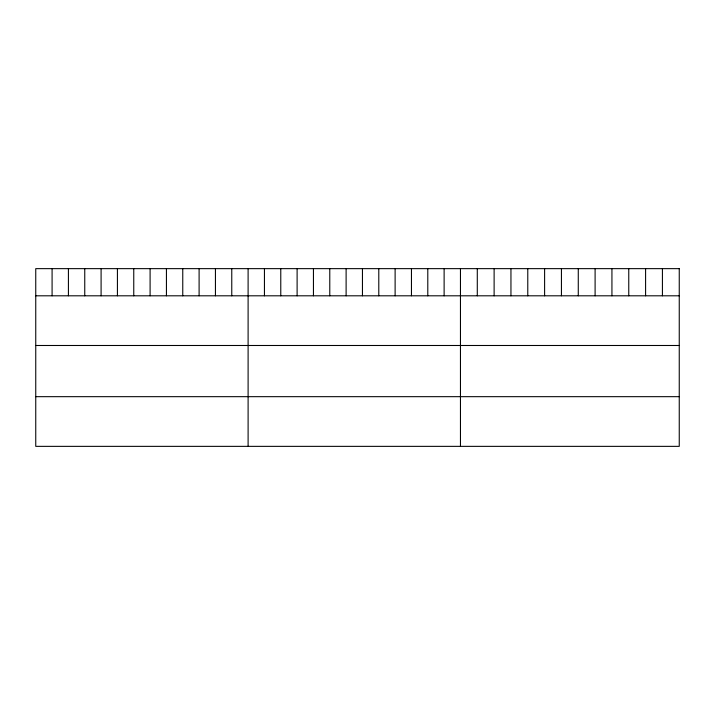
<?xml version="1.0" encoding="UTF-8"?>
<svg xmlns="http://www.w3.org/2000/svg" width="715" height="715" viewBox="0 0 715 715"><rect width="100%" height="100%" fill="white"/><g stroke="black" fill="none" stroke-linecap="round" stroke-linejoin="round"><path stroke-width="1.07" d="M35.75 295.804L679.25 295.804M35.75 345.488L679.25 345.488M35.75 396.673L679.25 396.673M662.421 268.643L662.421 295.804M645.591 268.643L645.591 295.804M628.762 268.643L628.762 295.804M611.933 268.643L611.933 295.804M595.103 268.643L595.103 295.804M578.274 268.643L578.274 295.804M561.436 268.643L561.436 295.804M544.607 268.643L544.607 295.804M527.777 268.643L527.777 295.804M510.948 268.643L510.948 295.804M494.119 268.643L494.119 295.804M477.289 268.643L477.289 295.804M460.46 268.643L460.46 446.357M444.122 268.643L444.122 295.804M427.793 268.643L427.793 295.804M411.456 268.643L411.456 295.804M395.118 268.643L395.118 295.804M378.789 268.643L378.789 295.804M362.451 268.643L362.451 295.804M346.114 268.643L346.114 295.804M329.776 268.643L329.776 295.804M313.447 268.643L313.447 295.804M297.109 268.643L297.109 295.804M280.772 268.643L280.772 295.804M264.443 268.643L264.443 295.804M248.105 268.643L248.105 446.357M231.767 268.643L231.767 295.804M215.438 268.643L215.438 295.804M199.101 268.643L199.101 295.804M182.763 268.643L182.763 295.804M166.434 268.643L166.434 295.804M150.096 268.643L150.096 295.804M133.759 268.643L133.759 295.804M117.421 268.643L117.421 295.804M101.092 268.643L101.092 295.804M84.754 268.643L84.754 295.804M68.417 268.643L68.417 295.804M52.088 268.643L52.088 295.804M679.25 268.643L35.75 268.643L35.75 446.357L679.25 446.357L679.25 268.643"/></g></svg>
